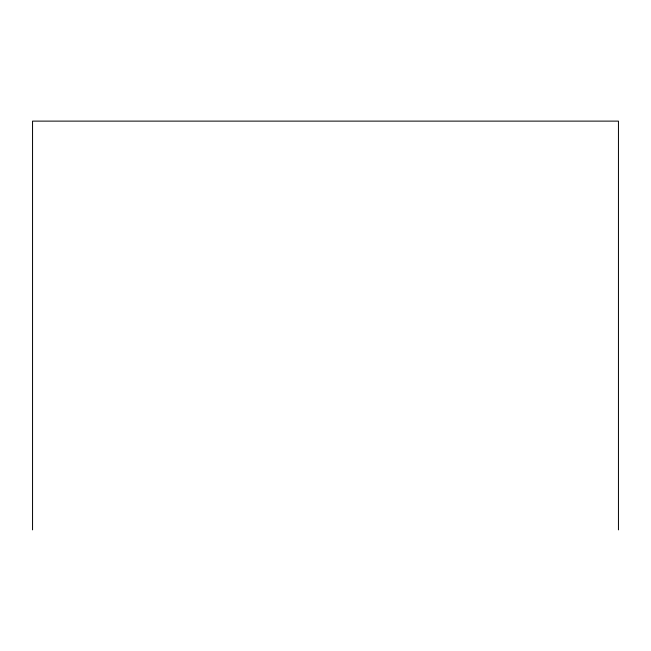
<?xml version="1.0" encoding="UTF-8"?>
<svg xmlns="http://www.w3.org/2000/svg" width="651" height="651" viewBox="0 0 651 651"><rect width="100%" height="100%" fill="white"/><g stroke="black" fill="none" stroke-linecap="round" stroke-linejoin="round"><path stroke-width="0.98" d="M618.45 529.881L618.45 121.119L32.55 121.119L32.55 529.881"/></g></svg>
